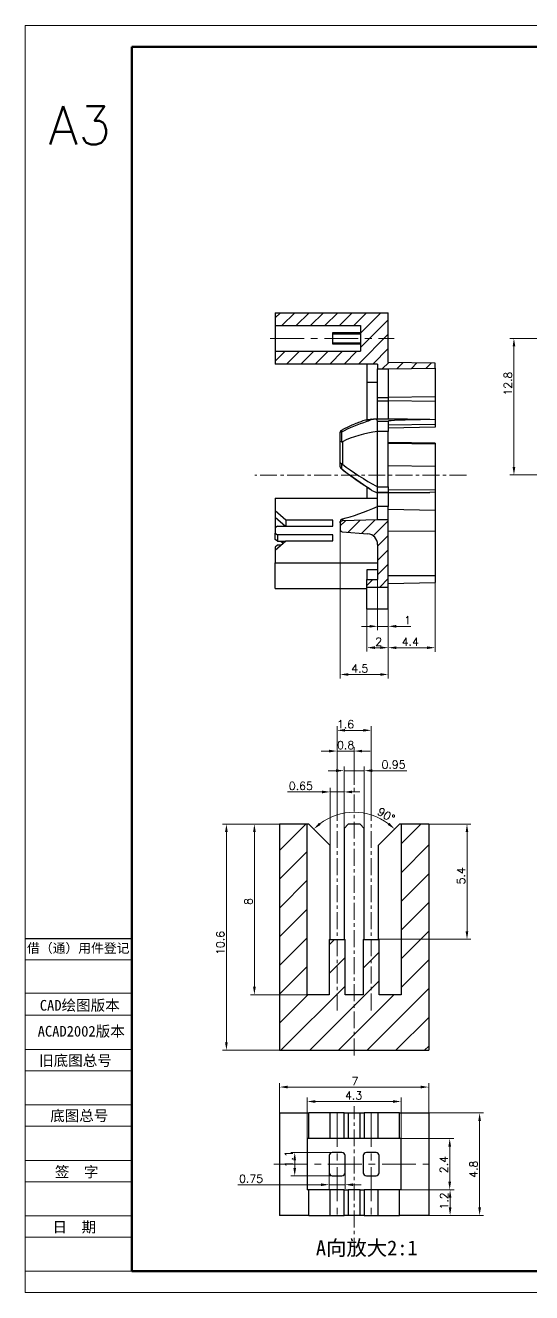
# Model space of a CAD drawing. Header units: millimetres. Extents: x 2517 to 77584, y 486 to 45347.
# Drawn here: x 3675.5 to 3723, y 1056 to 1174.8 of the extents above; entities that cross this region are included whole.
import ezdxf

# ---------------------------------------------------------------- set-up
doc = ezdxf.new("R2010")
doc.units = ezdxf.units.MM
doc.linetypes.add('CENTER', pattern=[50.8, 31.75, -6.35, 6.35, -6.35])
for name, color, linetype, lineweight in [('中心线', 1, 'CENTER', 9), ('填充', 3, 'Continuous', 9), ('实线', 7, 'Continuous', 25), ('尺寸标注', 2, 'Continuous', 9), ('引导线', 6, 'Continuous', 9), ('文本', 3, 'Continuous', 15), ('粗实线', 9, 'Continuous', 50)]:
    doc.layers.add(name, color=color, linetype=linetype, lineweight=lineweight)
doc.styles.add('st', font='txt.shx')
doc.styles.get("Standard").update_dxf_attribs({"font": 'simfang.ttf'})
doc.dimstyles.new('2st0.3', dxfattribs={"dimscale": 0.3, "dimtxt": 2.5, "dimasz": 2.5, "dimexe": 1.25, "dimexo": 0, "dimtad": 1, "dimtoh": 1, "dimdec": 3, "dimlfac": 0.5, "dimdsep": 46, "dimtxsty": 'st', "dimcen": 0, "dimclrd": 256, "dimclre": 256, "dimclrt": 256, "dimadec": 4, "dimazin": 2, "dimtfac": 1, "dimtdec": 3, "dimtmove": 0, "dimatfit": 1, "dimfxl": 1, "dimlwd": -1, "dimlwe": -1, "dimarcsym": 0})
doc.dimstyles.new('st0.3', dxfattribs={"dimscale": 0.3, "dimtxt": 2.5, "dimasz": 2.5, "dimexe": 1.25, "dimexo": 0, "dimtad": 1, "dimtoh": 1, "dimdec": 3, "dimdsep": 46, "dimtxsty": 'st', "dimcen": 0, "dimclrd": 256, "dimclre": 256, "dimclrt": 256, "dimadec": 4, "dimazin": 2, "dimtfac": 1, "dimtdec": 3, "dimtmove": 0, "dimatfit": 1, "dimfxl": 1, "dimlwd": -1, "dimlwe": -1, "dimarcsym": 0})
pattern_1 = [(45, (41.2096, -132.8589), (-0.6735192, 0.6735192), [])]

# ---------------------------------------------------------------- blocks, each defined once
blk = doc.blocks.new('*D90')
at = {"layer": 'Defpoints', "color": 0, "ltscale": 0.1, "transparency": 16777216}
for p in [(3707.52, 1120.03), (3709.52, 1120.03), (3709.52, 1116.42)]:
    blk.add_point(p, dxfattribs=at)
at = {"layer": '尺寸标注', "ltscale": 0.1, "transparency": 16777216}
for p, q in [((3707.52, 1120.03), (3707.52, 1116.05)), ((3709.52, 1120.03), (3709.52, 1116.05)), ((3708.27, 1116.42), (3708.77, 1116.42))]:
    blk.add_line(p, q, dxfattribs=at)
for points in [[(3708.27, 1116.55), (3708.27, 1116.3), (3707.52, 1116.42)], [(3708.77, 1116.55), (3708.77, 1116.3), (3709.52, 1116.42)]]:
    blk.add_solid(points, dxfattribs=at)
at = {"layer": '尺寸标注', "ltscale": 0.1, "transparency": 16777216, "insert": (3708.62, 1116.98), "char_height": 0.75, "attachment_point": 5, "style": 'st'}
blk.add_mtext('2', dxfattribs=at)
blk = doc.blocks.new('*D91')
at = {"layer": 'Defpoints', "color": 0, "ltscale": 0.1, "transparency": 16777216}
for p in [(3708.52, 1122.81), (3709.52, 1120.03), (3709.52, 1118.42)]:
    blk.add_point(p, dxfattribs=at)
at = {"layer": '尺寸标注', "ltscale": 0.1, "transparency": 16777216}
for p, q in [((3708.52, 1122.81), (3708.52, 1118.05)), ((3709.52, 1120.03), (3709.52, 1118.05)), ((3707.77, 1118.42), (3707.02, 1118.42)), ((3708.52, 1118.42), (3709.52, 1118.42)), ((3710.27, 1118.42), (3711.65, 1118.42))]:
    blk.add_line(p, q, dxfattribs=at)
for points in [[(3707.77, 1118.55), (3707.77, 1118.3), (3708.52, 1118.42)], [(3710.27, 1118.55), (3710.27, 1118.3), (3709.52, 1118.42)]]:
    blk.add_solid(points, dxfattribs=at)
at = {"layer": '尺寸标注', "ltscale": 0.1, "transparency": 16777216, "insert": (3711.34, 1118.99), "char_height": 0.75, "attachment_point": 5, "style": 'st'}
blk.add_mtext('1', dxfattribs=at)
blk = doc.blocks.new('*D98')
at = {"layer": 'Defpoints', "color": 0, "ltscale": 0.1, "transparency": 16777216}
for p in [(3735.6, 1145.41), (3721.31, 1132.61), (3723.96, 1132.61)]:
    blk.add_point(p, dxfattribs=at)
at = {"layer": '尺寸标注', "ltscale": 0.1, "transparency": 16777216}
for p, q in [((3735.6, 1145.41), (3720.94, 1145.41)), ((3721.31, 1144.66), (3721.31, 1133.36)), ((3723.96, 1132.61), (3720.94, 1132.61))]:
    blk.add_line(p, q, dxfattribs=at)
for points in [[(3721.19, 1144.66), (3721.44, 1144.66), (3721.31, 1145.41)], [(3721.19, 1133.36), (3721.44, 1133.36), (3721.31, 1132.61)]]:
    blk.add_solid(points, dxfattribs=at)
at = {"layer": '尺寸标注', "ltscale": 0.1, "transparency": 16777216, "insert": (3720.75, 1141.17), "char_height": 0.75, "attachment_point": 5, "rotation": 90, "style": 'st'}
blk.add_mtext('12.8', dxfattribs=at)
blk = doc.blocks.new('*D99')
at = {"layer": 'Defpoints', "color": 0, "ltscale": 0.1, "transparency": 16777216}
for p in [(3713.32, 1072.8), (3718.09, 1072.8), (3713.32, 1063.2)]:
    blk.add_point(p, dxfattribs=at)
at = {"layer": '尺寸标注', "ltscale": 0.1, "transparency": 16777216}
for p, q in [((3713.32, 1072.8), (3718.47, 1072.8)), ((3718.09, 1063.95), (3718.09, 1072.05)), ((3713.32, 1063.2), (3718.47, 1063.2))]:
    blk.add_line(p, q, dxfattribs=at)
for points in [[(3717.97, 1072.05), (3718.22, 1072.05), (3718.09, 1072.8)], [(3717.97, 1063.95), (3718.22, 1063.95), (3718.09, 1063.2)]]:
    blk.add_solid(points, dxfattribs=at)
at = {"layer": '尺寸标注', "ltscale": 0.1, "transparency": 16777216, "insert": (3717.53, 1067.52), "char_height": 0.75, "attachment_point": 5, "rotation": 90, "style": 'st'}
blk.add_mtext('4.8', dxfattribs=at)
blk = doc.blocks.new('*D100')
at = {"layer": 'Defpoints', "color": 0, "ltscale": 0.1, "transparency": 16777216}
for p in [(3694.34, 1099.88), (3699.32, 1099.88), (3699.32, 1078.68)]:
    blk.add_point(p, dxfattribs=at)
at = {"layer": '尺寸标注', "ltscale": 0.1, "transparency": 16777216}
for p, q in [((3699.32, 1099.88), (3693.96, 1099.88)), ((3694.34, 1079.43), (3694.34, 1099.13)), ((3699.32, 1078.68), (3693.96, 1078.68))]:
    blk.add_line(p, q, dxfattribs=at)
for points in [[(3694.21, 1099.13), (3694.46, 1099.13), (3694.34, 1099.88)], [(3694.21, 1079.43), (3694.46, 1079.43), (3694.34, 1078.68)]]:
    blk.add_solid(points, dxfattribs=at)
at = {"layer": '尺寸标注', "ltscale": 0.1, "transparency": 16777216, "insert": (3693.77, 1088.74), "char_height": 0.75, "attachment_point": 5, "rotation": 90, "style": 'st'}
blk.add_mtext('10.6', dxfattribs=at)
blk = doc.blocks.new('*D101')
at = {"layer": 'Defpoints', "color": 0, "ltscale": 0.1, "transparency": 16777216}
for p in [(3710.72, 1070.4), (3715.29, 1070.4), (3710.72, 1065.6)]:
    blk.add_point(p, dxfattribs=at)
at = {"layer": '尺寸标注', "ltscale": 0.1, "transparency": 16777216}
for p, q in [((3710.72, 1070.4), (3715.66, 1070.4)), ((3715.29, 1066.35), (3715.29, 1069.65)), ((3710.72, 1065.6), (3715.66, 1065.6))]:
    blk.add_line(p, q, dxfattribs=at)
for points in [[(3715.16, 1069.65), (3715.41, 1069.65), (3715.29, 1070.4)], [(3715.16, 1066.35), (3715.41, 1066.35), (3715.29, 1065.6)]]:
    blk.add_solid(points, dxfattribs=at)
at = {"layer": '尺寸标注', "ltscale": 0.1, "transparency": 16777216, "insert": (3714.73, 1067.96), "char_height": 0.75, "attachment_point": 5, "rotation": 90, "style": 'st'}
blk.add_mtext('2.4', dxfattribs=at)
blk = doc.blocks.new('*D102')
at = {"layer": 'Defpoints', "color": 0, "ltscale": 0.1, "transparency": 16777216}
for p in [(3696.96, 1099.88), (3699.32, 1099.88), (3701.92, 1083.88)]:
    blk.add_point(p, dxfattribs=at)
at = {"layer": '尺寸标注', "ltscale": 0.1, "transparency": 16777216}
for p, q in [((3699.32, 1099.88), (3696.59, 1099.88)), ((3696.96, 1084.63), (3696.96, 1099.13)), ((3701.92, 1083.88), (3696.59, 1083.88))]:
    blk.add_line(p, q, dxfattribs=at)
for points in [[(3696.84, 1099.13), (3697.09, 1099.13), (3696.96, 1099.88)], [(3696.84, 1084.63), (3697.09, 1084.63), (3696.96, 1083.88)]]:
    blk.add_solid(points, dxfattribs=at)
at = {"layer": '尺寸标注', "ltscale": 0.1, "transparency": 16777216, "insert": (3696.4, 1092.62), "char_height": 0.75, "attachment_point": 5, "rotation": 90, "style": 'st'}
blk.add_mtext('8', dxfattribs=at)
blk = doc.blocks.new('*D103')
at = {"layer": 'Defpoints', "color": 0, "ltscale": 0.1, "transparency": 16777216}
for p in [(3707.92, 1108.67), (3704.72, 1100.48), (3707.92, 1100.48)]:
    blk.add_point(p, dxfattribs=at)
at = {"layer": '尺寸标注', "ltscale": 0.1, "transparency": 16777216}
for p, q in [((3704.72, 1100.48), (3704.72, 1109.05)), ((3705.47, 1108.67), (3707.17, 1108.67)), ((3707.92, 1100.48), (3707.92, 1109.05))]:
    blk.add_line(p, q, dxfattribs=at)
for points in [[(3705.47, 1108.8), (3705.47, 1108.55), (3704.72, 1108.67)], [(3707.17, 1108.8), (3707.17, 1108.55), (3707.92, 1108.67)]]:
    blk.add_solid(points, dxfattribs=at)
at = {"layer": '尺寸标注', "ltscale": 0.1, "transparency": 16777216, "insert": (3705.51, 1109.24), "char_height": 0.75, "attachment_point": 5, "style": 'st'}
blk.add_mtext('1.6', dxfattribs=at)
blk = doc.blocks.new('*D104')
at = {"layer": 'Defpoints', "color": 0, "ltscale": 0.1, "transparency": 16777216}
for p in [(3710.72, 1073.88), (3701.92, 1070.4), (3710.72, 1070.4)]:
    blk.add_point(p, dxfattribs=at)
at = {"layer": '尺寸标注', "ltscale": 0.1, "transparency": 16777216}
for p, q in [((3701.92, 1070.4), (3701.92, 1074.25)), ((3710.72, 1070.4), (3710.72, 1074.25)), ((3702.67, 1073.88), (3709.97, 1073.88))]:
    blk.add_line(p, q, dxfattribs=at)
for points in [[(3702.67, 1074), (3702.67, 1073.75), (3701.92, 1073.88)], [(3709.97, 1074), (3709.97, 1073.75), (3710.72, 1073.88)]]:
    blk.add_solid(points, dxfattribs=at)
at = {"layer": '尺寸标注', "ltscale": 0.1, "transparency": 16777216, "insert": (3706.27, 1074.44), "char_height": 0.75, "attachment_point": 5, "style": 'st'}
blk.add_mtext('4.3', dxfattribs=at)
blk = doc.blocks.new('*D105')
at = {"layer": 'Defpoints', "color": 0, "ltscale": 0.1, "transparency": 16777216}
for p in [(3710.72, 1065.6), (3715.32, 1065.6), (3713.32, 1063.2)]:
    blk.add_point(p, dxfattribs=at)
at = {"layer": '尺寸标注', "ltscale": 0.1, "transparency": 16777216}
for p, q in [((3710.72, 1065.6), (3715.7, 1065.6)), ((3715.32, 1063.95), (3715.32, 1064.85)), ((3713.32, 1063.2), (3715.7, 1063.2))]:
    blk.add_line(p, q, dxfattribs=at)
for points in [[(3715.2, 1064.85), (3715.45, 1064.85), (3715.32, 1065.6)], [(3715.2, 1063.95), (3715.45, 1063.95), (3715.32, 1063.2)]]:
    blk.add_solid(points, dxfattribs=at)
at = {"layer": '尺寸标注', "ltscale": 0.1, "transparency": 16777216, "insert": (3714.76, 1064.56), "char_height": 0.75, "attachment_point": 5, "rotation": 90, "style": 'st'}
blk.add_mtext('1.2', dxfattribs=at)
blk = doc.blocks.new('*D106')
at = {"layer": 'Defpoints', "color": 0, "ltscale": 0.1, "transparency": 16777216}
for p in [(3704.27, 1069.1), (3700.75, 1066.9), (3704.27, 1066.9)]:
    blk.add_point(p, dxfattribs=at)
at = {"layer": '尺寸标注', "ltscale": 0.1, "transparency": 16777216}
for p, q in [((3704.27, 1069.1), (3700.37, 1069.1)), ((3700.75, 1068.35), (3700.75, 1067.65)), ((3704.27, 1066.9), (3700.37, 1066.9))]:
    blk.add_line(p, q, dxfattribs=at)
for points in [[(3700.62, 1068.35), (3700.87, 1068.35), (3700.75, 1069.1)], [(3700.62, 1067.65), (3700.87, 1067.65), (3700.75, 1066.9)]]:
    blk.add_solid(points, dxfattribs=at)
at = {"layer": '尺寸标注', "ltscale": 0.1, "transparency": 16777216, "insert": (3700.19, 1068.5), "char_height": 0.75, "attachment_point": 5, "rotation": 90, "style": 'st'}
blk.add_mtext('1.1', dxfattribs=at)
blk = doc.blocks.new('*D107')
at = {"layer": 'Defpoints', "color": 0, "ltscale": 0.1, "transparency": 16777216}
for p in [(3703.97, 1067.2), (3705.47, 1067.2), (3705.47, 1066.08)]:
    blk.add_point(p, dxfattribs=at)
at = {"layer": '尺寸标注', "ltscale": 0.1, "transparency": 16777216}
for p, q in [((3703.97, 1067.2), (3703.97, 1065.7)), ((3705.47, 1067.2), (3705.47, 1065.7)), ((3703.22, 1066.08), (3695.4, 1066.08)), ((3705.47, 1066.08), (3703.97, 1066.08)), ((3706.22, 1066.08), (3706.97, 1066.08))]:
    blk.add_line(p, q, dxfattribs=at)
for points in [[(3703.22, 1066.2), (3703.22, 1065.95), (3703.97, 1066.08)], [(3706.22, 1066.2), (3706.22, 1065.95), (3705.47, 1066.08)]]:
    blk.add_solid(points, dxfattribs=at)
at = {"layer": '尺寸标注', "ltscale": 0.1, "transparency": 16777216, "insert": (3696.65, 1066.64), "char_height": 0.75, "attachment_point": 5, "style": 'st'}
blk.add_mtext('0.75', dxfattribs=at)
blk = doc.blocks.new('*D108')
at = {"layer": 'Defpoints', "color": 0, "ltscale": 0.1, "transparency": 16777216}
for p in [(3713.32, 1075.23), (3699.32, 1072.8), (3713.32, 1072.8)]:
    blk.add_point(p, dxfattribs=at)
at = {"layer": '尺寸标注', "ltscale": 0.1, "transparency": 16777216}
for p, q in [((3699.32, 1072.8), (3699.32, 1075.61)), ((3700.07, 1075.23), (3712.57, 1075.23)), ((3713.32, 1072.8), (3713.32, 1075.61))]:
    blk.add_line(p, q, dxfattribs=at)
for points in [[(3700.07, 1075.36), (3700.07, 1075.11), (3699.32, 1075.23)], [(3712.57, 1075.36), (3712.57, 1075.11), (3713.32, 1075.23)]]:
    blk.add_solid(points, dxfattribs=at)
at = {"layer": '尺寸标注', "ltscale": 0.1, "transparency": 16777216, "insert": (3706.4, 1075.79), "char_height": 0.75, "attachment_point": 5, "style": 'st'}
blk.add_mtext('7', dxfattribs=at)
blk = doc.blocks.new('*D111')
at = {"layer": 'Defpoints', "color": 0, "ltscale": 0.1, "transparency": 16777216}
for p in [(3713.92, 1122.52), (3709.52, 1120.03), (3709.52, 1116.42)]:
    blk.add_point(p, dxfattribs=at)
at = {"layer": '尺寸标注', "ltscale": 0.1, "transparency": 16777216}
for p, q in [((3713.92, 1122.52), (3713.92, 1116.04)), ((3709.52, 1120.03), (3709.52, 1116.04)), ((3713.17, 1116.42), (3710.27, 1116.42))]:
    blk.add_line(p, q, dxfattribs=at)
for points in [[(3710.27, 1116.54), (3710.27, 1116.29), (3709.52, 1116.42)], [(3713.17, 1116.54), (3713.17, 1116.29), (3713.92, 1116.42)]]:
    blk.add_solid(points, dxfattribs=at)
at = {"layer": '尺寸标注', "ltscale": 0.1, "transparency": 16777216, "insert": (3711.59, 1116.98), "char_height": 0.75, "attachment_point": 5, "style": 'st'}
blk.add_mtext('4.4', dxfattribs=at)
blk = doc.blocks.new('*D112')
at = {"layer": 'Defpoints', "color": 0, "ltscale": 0.1, "transparency": 16777216}
for p in [(3705.02, 1127.49), (3709.52, 1120.03), (3709.52, 1113.91)]:
    blk.add_point(p, dxfattribs=at)
at = {"layer": '尺寸标注', "ltscale": 0.1, "transparency": 16777216}
for p, q in [((3705.02, 1127.49), (3705.02, 1113.53)), ((3709.52, 1120.03), (3709.52, 1113.53)), ((3705.77, 1113.91), (3708.77, 1113.91))]:
    blk.add_line(p, q, dxfattribs=at)
for points in [[(3705.77, 1114.03), (3705.77, 1113.78), (3705.02, 1113.91)], [(3708.77, 1114.03), (3708.77, 1113.78), (3709.52, 1113.91)]]:
    blk.add_solid(points, dxfattribs=at)
at = {"layer": '尺寸标注', "ltscale": 0.1, "transparency": 16777216, "insert": (3706.85, 1114.47), "char_height": 0.75, "attachment_point": 5, "style": 'st'}
blk.add_mtext('4.5', dxfattribs=at)
blk = doc.blocks.new('*D113')
at = {"layer": 'Defpoints', "color": 0, "ltscale": 0.1, "transparency": 16777216}
for p in [(3706.32, 1106.73), (3706.32, 1103.56), (3704.72, 1100.48)]:
    blk.add_point(p, dxfattribs=at)
at = {"layer": '尺寸标注', "ltscale": 0.1, "transparency": 16777216}
for p, q in [((3703.97, 1106.73), (3703.22, 1106.73)), ((3704.72, 1100.48), (3704.72, 1107.1)), ((3704.72, 1106.73), (3706.32, 1106.73)), ((3706.32, 1103.56), (3706.32, 1107.1)), ((3707.07, 1106.73), (3707.82, 1106.73))]:
    blk.add_line(p, q, dxfattribs=at)
for points in [[(3703.97, 1106.85), (3703.97, 1106.6), (3704.72, 1106.73)], [(3707.07, 1106.85), (3707.07, 1106.6), (3706.32, 1106.73)]]:
    blk.add_solid(points, dxfattribs=at)
at = {"layer": '尺寸标注', "ltscale": 0.1, "transparency": 16777216, "insert": (3705.52, 1107.29), "char_height": 0.75, "attachment_point": 5, "style": 'st'}
blk.add_mtext('0.8', dxfattribs=at)
blk = doc.blocks.new('*D114')
at = {"layer": 'Defpoints', "color": 0, "ltscale": 0.1, "transparency": 16777216}
for p in [(3707.27, 1104.89), (3705.37, 1099.48), (3707.27, 1099.48)]:
    blk.add_point(p, dxfattribs=at)
at = {"layer": '尺寸标注', "ltscale": 0.1, "transparency": 16777216}
for p, q in [((3704.62, 1104.89), (3703.87, 1104.89)), ((3705.37, 1099.48), (3705.37, 1105.27)), ((3705.37, 1104.89), (3707.27, 1104.89)), ((3707.27, 1099.48), (3707.27, 1105.27)), ((3708.02, 1104.89), (3711.27, 1104.89))]:
    blk.add_line(p, q, dxfattribs=at)
for points in [[(3704.62, 1105.02), (3704.62, 1104.77), (3705.37, 1104.89)], [(3708.02, 1105.02), (3708.02, 1104.77), (3707.27, 1104.89)]]:
    blk.add_solid(points, dxfattribs=at)
at = {"layer": '尺寸标注', "ltscale": 0.1, "transparency": 16777216, "insert": (3710.02, 1105.46), "char_height": 0.75, "attachment_point": 5, "style": 'st'}
blk.add_mtext('0.95', dxfattribs=at)
blk = doc.blocks.new('*D115')
at = {"layer": 'Defpoints', "color": 0, "ltscale": 0.1, "transparency": 16777216}
for p in [(3705.37, 1102.9), (3704.07, 1097.88), (3705.37, 1097.88)]:
    blk.add_point(p, dxfattribs=at)
at = {"layer": '尺寸标注', "ltscale": 0.1, "transparency": 16777216}
for p, q in [((3703.32, 1102.9), (3700.07, 1102.9)), ((3704.07, 1097.88), (3704.07, 1103.27)), ((3705.37, 1102.9), (3704.07, 1102.9)), ((3705.37, 1097.88), (3705.37, 1103.27)), ((3706.12, 1102.9), (3706.87, 1102.9))]:
    blk.add_line(p, q, dxfattribs=at)
for points in [[(3703.32, 1103.02), (3703.32, 1102.77), (3704.07, 1102.9)], [(3706.12, 1103.02), (3706.12, 1102.77), (3705.37, 1102.9)]]:
    blk.add_solid(points, dxfattribs=at)
at = {"layer": '尺寸标注', "ltscale": 0.1, "transparency": 16777216, "insert": (3701.32, 1103.46), "char_height": 0.75, "attachment_point": 5, "style": 'st'}
blk.add_mtext('0.65', dxfattribs=at)
blk = doc.blocks.new('*D116')
at = {"layer": 'Defpoints', "color": 0, "ltscale": 0.1, "transparency": 16777216}
for p in [(3713.32, 1099.88), (3716.91, 1099.88), (3708.67, 1089.08)]:
    blk.add_point(p, dxfattribs=at)
at = {"layer": '尺寸标注', "ltscale": 0.1, "transparency": 16777216}
for p, q in [((3713.32, 1099.88), (3717.28, 1099.88)), ((3716.91, 1089.83), (3716.91, 1099.13)), ((3708.67, 1089.08), (3717.28, 1089.08))]:
    blk.add_line(p, q, dxfattribs=at)
for points in [[(3716.78, 1099.13), (3717.03, 1099.13), (3716.91, 1099.88)], [(3716.78, 1089.83), (3717.03, 1089.83), (3716.91, 1089.08)]]:
    blk.add_solid(points, dxfattribs=at)
at = {"layer": '尺寸标注', "ltscale": 0.1, "transparency": 16777216, "insert": (3716.35, 1095.03), "char_height": 0.75, "attachment_point": 5, "rotation": 90, "style": 'st'}
blk.add_mtext('5.4', dxfattribs=at)
blk = doc.blocks.new('*D120')
at = {"layer": 'Defpoints', "color": 0, "ltscale": 0.1, "transparency": 16777216}
for p in [(3704.94, 1100.81), (3702.07, 1099.88), (3710.57, 1099.88), (3704.07, 1097.88), (3708.57, 1097.88)]:
    blk.add_point(p, dxfattribs=at)
at = {"layer": '尺寸标注', "ltscale": 0.1, "transparency": 16777216}
blk.add_arc((3706.32, 1095.63), 5.36, 53.0196, 126.9804, dxfattribs=at)
for points in [[(3703.18, 1099.81), (3703.02, 1100), (3702.53, 1099.42)], [(3709.63, 1100), (3709.47, 1099.81), (3710.12, 1099.42)]]:
    blk.add_solid(points, dxfattribs=at)
at = {"layer": '尺寸标注', "ltscale": 0.1, "transparency": 16777216, "insert": (3709.32, 1100.74), "char_height": 0.75, "attachment_point": 5, "rotation": 329.6209, "style": 'st'}
blk.add_mtext('90°', dxfattribs=at)

msp = doc.modelspace()

# ---------------------------------------------------------------- hatches: boundary and pattern name
at = {"layer": '填充'}
h = msp.add_hatch(dxfattribs=at)
h.set_pattern_fill('ANSI31', color=256, scale=0.3, style=0)
h.set_pattern_definition(pattern_1)
h.paths.add_polyline_path([(3708.5226, 1142.5562), (3709.5226, 1142.5562), (3713.8226, 1142.6312), (3713.8226, 1143.0811), (3709.5226, 1143.1562), (3709.5226, 1147.8062), (3698.9226, 1147.8062), (3698.9226, 1146.6062), (3706.9226, 1146.6062), (3706.9226, 1144.2062), (3698.9226, 1144.2062), (3698.9226, 1143.0062), (3708.5226, 1143.0062)], flags=0)
h = msp.add_hatch(dxfattribs=at)
h.set_pattern_fill('ANSI31', color=256, scale=0.3, style=0)
h.set_pattern_definition(pattern_1)
edge = h.paths.add_edge_path(flags=0)
edge.add_line((3707.5226, 1122.1062), (3709.5226, 1122.1062))
edge.add_line((3709.5226, 1122.1062), (3709.5226, 1128.4062))
edge.add_line((3709.5226, 1128.4062), (3708.5226, 1128.4062))
edge.add_line((3708.5226, 1128.4062), (3705.2169, 1128.3117))
edge.add_arc((3705.2226, 1128.1118), 0.2, 91.636577, 180)
edge.add_line((3705.0226, 1128.1118), (3705.0226, 1127.4897))
edge.add_arc((3705.2226, 1127.4897), 0.2, 180, 265.100908)
edge.add_line((3705.2055, 1127.2905), (3707.608, 1127.0846))
edge.add_arc((3707.5226, 1126.0882), 1, 0, 85.100908, ccw=False)
edge.add_line((3708.5226, 1126.0882), (3708.5226, 1122.8062))
edge.add_line((3708.5226, 1122.8062), (3707.5226, 1122.8062))
edge.add_line((3707.5226, 1122.8062), (3707.5226, 1122.1062))
h = msp.add_hatch(dxfattribs=at)
h.set_pattern_fill('ANSI31', color=256, scale=0.6, style=0)
h.set_pattern_definition([(45, (-3689.9986, -1515.3257), (-1.3470384, 1.3470384), [])])
h.paths.add_polyline_path([(3701.9243, 1099.8752), (3699.3243, 1099.8752), (3699.3243, 1078.6752), (3713.3243, 1078.6752), (3713.3243, 1099.8752), (3710.7243, 1099.8752), (3710.7243, 1083.8752), (3708.6743, 1083.8752), (3708.6743, 1089.0752), (3707.1743, 1089.0752), (3707.1743, 1083.8752), (3705.4743, 1083.8752), (3705.4743, 1089.0752), (3703.9743, 1089.0752), (3703.9743, 1083.8752), (3701.9243, 1083.8752)], flags=0)

# ---------------------------------------------------------------- linework, layer by layer
at = {"color": 7, "linetype": 'Continuous', "lineweight": 25}
for p, q in [((3698.9226, 1147.8062), (3698.9226, 1146.6062)), ((3698.9226, 1147.8062), (3709.5226, 1147.8062)), ((3709.5226, 1143.1562), (3709.5226, 1147.8062)), ((3698.9226, 1146.6062), (3706.9226, 1146.6062)), ((3698.9226, 1146.6062), (3698.9226, 1144.2062)), ((3706.9226, 1146.6062), (3706.9226, 1144.2062)), ((3704.3226, 1145.9562), (3706.9226, 1145.9562)), ((3704.3226, 1145.8062), (3704.3226, 1145.9562)), ((3706.9226, 1145.8062), (3704.3226, 1145.8062)), ((3704.3226, 1145.0062), (3704.3226, 1145.8062)), ((3698.9226, 1144.2062), (3698.9226, 1143.0062)), ((3698.9226, 1144.2062), (3706.9226, 1144.2062)), ((3704.3226, 1145.0062), (3706.9226, 1145.0062)), ((3704.3226, 1144.8562), (3704.3226, 1145.0062)), ((3706.9226, 1144.8562), (3704.3226, 1144.8562)), ((3708.5226, 1143.0062), (3698.9226, 1143.0062)), ((3707.5226, 1143.0062), (3707.5226, 1141.3097)), ((3708.5226, 1143.0062), (3708.5226, 1142.5562)), ((3713.9226, 1143.0811), (3709.5226, 1143.1562)), ((3713.9226, 1142.6312), (3713.9226, 1143.0811)), ((3708.5226, 1142.5562), (3709.5226, 1142.5562)), ((3708.5226, 1139.8827), (3708.5226, 1142.5562)), ((3709.5226, 1142.5562), (3713.9226, 1142.6312)), ((3709.5226, 1142.5562), (3709.5226, 1139.8827)), ((3713.9226, 1142.6312), (3713.9226, 1139.9376)), ((3707.5226, 1141.3097), (3708.5226, 1141.3097)), ((3707.5226, 1141.3097), (3707.5226, 1137.7918)), ((3708.5226, 1139.8827), (3709.5226, 1139.8827)), ((3708.5226, 1139.5632), (3708.5226, 1139.8827)), ((3708.5226, 1139.5632), (3709.5226, 1139.5632)), ((3708.5226, 1137.8786), (3708.5226, 1139.5632)), ((3713.9226, 1139.9376), (3709.5226, 1139.8827)), ((3709.5226, 1139.8827), (3709.5226, 1139.5632)), ((3713.9226, 1139.4982), (3709.5226, 1139.5632)), ((3709.5226, 1139.5632), (3709.5226, 1137.854)), ((3713.9226, 1139.9376), (3713.9226, 1139.4982)), ((3713.9226, 1139.4982), (3713.9226, 1137.7927)), ((3707.9839, 1137.8434), (3708.14, 1137.8529)), ((3709.5853, 1137.854), (3708.1762, 1137.854)), ((3708.5203, 1137.854), (3708.5226, 1137.8786)), ((3708.5226, 1137.654), (3709.5226, 1137.654)), ((3708.5226, 1136.6728), (3708.5226, 1137.654)), ((3709.5226, 1137.654), (3709.5226, 1137.2728)), ((3713.9226, 1137.3404), (3709.5226, 1137.2728)), ((3709.5226, 1137.2728), (3709.5226, 1136.6728)), ((3713.9226, 1137.0892), (3709.5226, 1137.012)), ((3713.9226, 1137.7927), (3713.4137, 1137.8026)), ((3713.9226, 1137.7927), (3713.9226, 1137.3404)), ((3713.9226, 1137.3404), (3713.9226, 1137.0892)), ((3705.0226, 1135.7759), (3705.0226, 1136.6094)), ((3705.1226, 1136.6094), (3705.0226, 1136.6094)), ((3705.0226, 1133.7806), (3705.0226, 1135.7759)), ((3705.1226, 1136.6094), (3705.1226, 1135.7036)), ((3709.5226, 1136.6728), (3708.5226, 1136.6728)), ((3708.5226, 1131.4822), (3708.5226, 1136.6728)), ((3709.5226, 1131.4822), (3709.5226, 1136.6728)), ((3705.2169, 1135.7189), (3705.2169, 1133.612)), ((3713.9226, 1135.5787), (3709.5226, 1135.6538)), ((3713.9226, 1135.495), (3709.5226, 1135.56)), ((3713.9226, 1135.5787), (3713.9226, 1135.495)), ((3713.9226, 1135.495), (3713.9226, 1133.4085)), ((3705.0226, 1133.3639), (3705.0226, 1133.7806)), ((3705.1226, 1133.6668), (3705.1226, 1133.2139)), ((3713.9226, 1133.4085), (3709.5226, 1133.4613)), ((3713.9226, 1133.4085), (3713.9226, 1131.2134)), ((3707.5226, 1131.4932), (3707.5226, 1130.4372)), ((3707.9839, 1131.1662), (3708.14, 1131.0834)), ((3708.5226, 1131.4822), (3709.5226, 1131.4822)), ((3708.5226, 1130.9916), (3708.5226, 1131.4822)), ((3708.5226, 1130.9916), (3709.5226, 1130.9916)), ((3709.5226, 1131.4822), (3709.5226, 1131.1822)), ((3713.9226, 1131.2134), (3709.5226, 1131.1822)), ((3709.5226, 1131.1822), (3709.5226, 1130.9916)), ((3713.9226, 1130.9872), (3713.4137, 1130.9746)), ((3713.9226, 1131.2134), (3713.9226, 1130.9872)), ((3713.9226, 1130.9872), (3713.9226, 1129.2647)), ((3698.9226, 1130.4372), (3698.9226, 1129.2465)), ((3698.9226, 1130.4372), (3708.5226, 1130.4372)), ((3708.4762, 1130.9648), (3711.0577, 1130.9648)), ((3708.5226, 1129.6635), (3708.5226, 1130.9648)), ((3709.5226, 1130.9648), (3709.5226, 1129.6635)), ((3699.9226, 1128.3804), (3698.9226, 1129.2465)), ((3698.9226, 1129.2465), (3698.9226, 1128.6465)), ((3698.9226, 1128.6465), (3699.8798, 1127.8175)), ((3698.9226, 1128.6465), (3698.9226, 1127.6443)), ((3708.5226, 1128.4062), (3708.5226, 1129.6635)), ((3709.5226, 1129.6635), (3708.5226, 1129.6635)), ((3709.5226, 1128.4062), (3709.5226, 1129.6635)), ((3713.9226, 1129.2647), (3709.5226, 1129.3635)), ((3713.9226, 1129.2647), (3713.9226, 1127.3208)), ((3699.1226, 1127.8175), (3698.9226, 1127.6443)), ((3698.9226, 1127.6443), (3698.9226, 1127.168)), ((3699.1226, 1127.8175), (3704.3226, 1127.8175)), ((3704.3226, 1128.3804), (3699.9226, 1128.3804)), ((3699.9226, 1128.3804), (3699.9226, 1127.8175)), ((3704.3226, 1127.8175), (3704.3226, 1128.3804)), ((3705.0226, 1128.1118), (3705.0226, 1128.2619)), ((3705.0226, 1128.1118), (3705.0226, 1127.4897)), ((3705.2169, 1128.4876), (3705.2169, 1128.3117)), ((3708.5226, 1128.4062), (3705.2169, 1128.3117)), ((3709.5226, 1128.4062), (3708.5226, 1128.4062)), ((3709.5226, 1122.1062), (3709.5226, 1128.4062)), ((3698.9226, 1127.168), (3699.1226, 1126.9948)), ((3698.9226, 1126.568), (3698.9226, 1127.168)), ((3699.1226, 1126.3948), (3698.9226, 1126.568)), ((3698.9226, 1125.5659), (3699.9226, 1126.4319)), ((3704.3226, 1126.9948), (3699.1226, 1126.9948)), ((3699.1226, 1126.9948), (3699.1226, 1126.3948)), ((3699.1226, 1126.3948), (3699.8798, 1126.3948)), ((3699.4441, 1126.3948), (3699.6619, 1126.2062)), ((3699.9226, 1126.4319), (3704.3226, 1126.4319)), ((3704.3226, 1126.4319), (3704.3226, 1126.9948)), ((3705.2055, 1127.2905), (3707.608, 1127.0846)), ((3713.9226, 1127.3208), (3709.5226, 1127.3452)), ((3713.9226, 1127.3208), (3713.9226, 1123.1478)), ((3699.1226, 1126.0175), (3698.9226, 1125.8443)), ((3698.9226, 1125.8443), (3698.9226, 1125.5659)), ((3698.9226, 1125.5659), (3698.9226, 1124.3751)), ((3699.4441, 1126.0175), (3699.1226, 1126.0175)), ((3708.5226, 1126.0882), (3708.5226, 1122.8062)), ((3698.9226, 1121.9751), (3698.9226, 1124.3751)), ((3698.9226, 1124.3751), (3708.5226, 1124.3751)), ((3708.5226, 1123.7315), (3707.5226, 1123.7315)), ((3707.5226, 1123.7315), (3707.5226, 1122.8062)), ((3707.5226, 1122.1062), (3707.5226, 1122.8062)), ((3707.5226, 1122.8062), (3708.5226, 1122.8062)), ((3713.9226, 1123.1478), (3709.5226, 1123.1478)), ((3713.9226, 1123.1478), (3713.9226, 1122.5229)), ((3698.9226, 1121.9751), (3707.5226, 1121.9751)), ((3707.5226, 1120.0262), (3707.5226, 1122.1062)), ((3707.5226, 1122.1062), (3709.5226, 1122.1062)), ((3709.5226, 1122.4478), (3713.9226, 1122.5229)), ((3709.5226, 1120.0262), (3709.5226, 1122.1062)), ((3709.5226, 1120.0262), (3707.5226, 1120.0262)), ((3699.3243, 1099.8752), (3699.3243, 1078.6752)), ((3701.9243, 1099.8752), (3699.3243, 1099.8752)), ((3701.9243, 1083.8752), (3701.9243, 1099.8752)), ((3702.0743, 1099.8752), (3701.9243, 1099.8752)), ((3704.0743, 1097.8752), (3702.0743, 1099.8752)), ((3705.7743, 1099.8752), (3705.3743, 1099.4752)), ((3705.3743, 1099.4752), (3705.3743, 1089.0752)), ((3706.8743, 1099.8752), (3705.7743, 1099.8752)), ((3707.2743, 1099.4752), (3706.8743, 1099.8752)), ((3707.2743, 1089.0752), (3707.2743, 1099.4752)), ((3710.5743, 1099.8752), (3708.5743, 1097.8752)), ((3710.7243, 1099.8752), (3710.5743, 1099.8752)), ((3710.7243, 1099.8752), (3710.7243, 1083.8752)), ((3713.3243, 1099.8752), (3710.7243, 1099.8752)), ((3713.3243, 1099.8752), (3713.3243, 1078.6752)), ((3704.0743, 1089.0752), (3704.0743, 1097.8752)), ((3708.5743, 1097.8752), (3708.5743, 1089.0752)), ((3703.9743, 1089.0752), (3703.9743, 1083.8752)), ((3703.9743, 1089.0752), (3705.4743, 1089.0752)), ((3705.4743, 1083.8752), (3705.4743, 1089.0752)), ((3707.1743, 1089.0752), (3707.1743, 1083.8752)), ((3707.1743, 1089.0752), (3708.6743, 1089.0752)), ((3708.6743, 1083.8752), (3708.6743, 1089.0752)), ((3703.9743, 1083.8752), (3701.9243, 1083.8752)), ((3707.1743, 1083.8752), (3705.4743, 1083.8752)), ((3710.7243, 1083.8752), (3708.6743, 1083.8752)), ((3699.3243, 1078.6752), (3713.3243, 1078.6752)), ((3699.3243, 1072.8025), (3699.3243, 1063.2025)), ((3699.3243, 1072.8025), (3702.0743, 1072.8025)), ((3702.0743, 1070.4025), (3702.0743, 1072.8025)), ((3704.0743, 1072.8025), (3702.0743, 1072.8025)), ((3704.0743, 1070.4025), (3704.0743, 1072.8025)), ((3705.3743, 1072.8025), (3704.0743, 1072.8025)), ((3705.3743, 1070.4025), (3705.3743, 1072.8025)), ((3705.3743, 1072.8025), (3705.7743, 1072.8025)), ((3705.7743, 1072.8025), (3705.7743, 1070.4025)), ((3705.7743, 1072.8025), (3706.8743, 1072.8025)), ((3706.8743, 1070.4025), (3706.8743, 1072.8025)), ((3706.8743, 1072.8025), (3707.2743, 1072.8025)), ((3707.2743, 1072.8025), (3707.2743, 1070.4025)), ((3708.5743, 1072.8025), (3707.2743, 1072.8025)), ((3708.5743, 1070.4025), (3708.5743, 1072.8025)), ((3710.5743, 1072.8025), (3708.5743, 1072.8025)), ((3710.5743, 1070.4025), (3710.5743, 1072.8025)), ((3710.5743, 1072.8025), (3713.3243, 1072.8025)), ((3713.3243, 1072.8025), (3713.3243, 1063.2025)), ((3701.9243, 1070.4025), (3701.9243, 1065.6025)), ((3702.0743, 1070.4025), (3701.9243, 1070.4025)), ((3704.0743, 1070.4025), (3702.0743, 1070.4025)), ((3705.3743, 1070.4025), (3704.0743, 1070.4025)), ((3705.7743, 1070.4025), (3705.3743, 1070.4025)), ((3706.8743, 1070.4025), (3705.7743, 1070.4025)), ((3707.2743, 1070.4025), (3706.8743, 1070.4025)), ((3708.5743, 1070.4025), (3707.2743, 1070.4025)), ((3710.5743, 1070.4025), (3708.5743, 1070.4025)), ((3710.7243, 1070.4025), (3710.5743, 1070.4025)), ((3710.7243, 1065.6025), (3710.7243, 1070.4025)), ((3703.9743, 1068.8025), (3703.9743, 1067.2025)), ((3705.1743, 1069.1025), (3704.2743, 1069.1025)), ((3705.4743, 1067.2025), (3705.4743, 1068.8025)), ((3707.1743, 1068.8025), (3707.1743, 1067.2025)), ((3708.3743, 1069.1025), (3707.4743, 1069.1025)), ((3708.6743, 1067.2025), (3708.6743, 1068.8025)), ((3704.2743, 1066.9025), (3705.1743, 1066.9025)), ((3707.4743, 1066.9025), (3708.3743, 1066.9025)), ((3702.0743, 1065.6025), (3701.9243, 1065.6025)), ((3702.0743, 1063.2025), (3702.0743, 1065.6025)), ((3704.0743, 1065.6025), (3702.0743, 1065.6025)), ((3704.0743, 1063.2025), (3704.0743, 1065.6025)), ((3705.3743, 1065.6025), (3704.0743, 1065.6025)), ((3705.3743, 1063.2025), (3705.3743, 1065.6025)), ((3705.3743, 1065.6025), (3705.7743, 1065.6025)), ((3705.7743, 1065.6025), (3705.7743, 1063.2025)), ((3706.8743, 1065.6025), (3705.7743, 1065.6025)), ((3706.8743, 1063.2025), (3706.8743, 1065.6025)), ((3706.8743, 1065.6025), (3707.2743, 1065.6025)), ((3707.2743, 1065.6025), (3707.2743, 1063.2025)), ((3708.5743, 1065.6025), (3707.2743, 1065.6025)), ((3708.5743, 1063.2025), (3708.5743, 1065.6025)), ((3710.5743, 1065.6025), (3708.5743, 1065.6025)), ((3710.5743, 1063.2025), (3710.5743, 1065.6025)), ((3710.7243, 1065.6025), (3710.5743, 1065.6025)), ((3702.0743, 1063.2025), (3699.3243, 1063.2025)), ((3702.0743, 1063.2025), (3704.0743, 1063.2025)), ((3704.0743, 1063.2025), (3705.3743, 1063.2025)), ((3705.7743, 1063.2025), (3705.3743, 1063.2025)), ((3706.8743, 1063.2025), (3705.7743, 1063.2025)), ((3707.2743, 1063.2025), (3706.8743, 1063.2025)), ((3707.2743, 1063.2025), (3708.5743, 1063.2025)), ((3708.5743, 1063.2025), (3710.5743, 1063.2025)), ((3713.3243, 1063.2025), (3710.5743, 1063.2025))]:
    msp.add_line(p, q, dxfattribs=at)
at = {"color": 8, "linetype": 'Continuous', "lineweight": 25, "flags": 128}
for points in [[(3705.1236, 1136.7832), (3705.1224, 1136.7825), (3705.1061, 1136.7645), (3705.0977, 1136.7359), (3705.0977, 1136.6988), (3705.1062, 1136.6557), (3705.1226, 1136.6094)], [(3705.1226, 1133.2139), (3705.1062, 1133.2057), (3705.0991, 1133.2065)]]:
    msp.add_lwpolyline(points, dxfattribs=at)
at = {"color": 7, "linetype": 'Continuous', "lineweight": 25}
for centre, radius, start, end in [((3707.7009, 1137.6823), 0.1882, 141.231309, 200.8973), ((3705.2226, 1136.6094), 0.2, 119.642753, 180), ((3705.2226, 1133.3639), 0.2, 180, 231.884637), ((3705.1932, 1133.3693), 0.1708, 181.828011, 245.552124), ((3705.2226, 1128.1118), 0.2, 91.636577, 180), ((3705.2226, 1127.4897), 0.2, 180, 265.100908), ((3707.5226, 1126.0882), 1, 0, 85.100908), ((3704.2743, 1068.8025), 0.3, 90, 180), ((3705.1743, 1068.8025), 0.3, 0, 90), ((3707.4743, 1068.8025), 0.3, 90, 180), ((3708.3743, 1068.8025), 0.3, 0, 90), ((3704.2743, 1067.2025), 0.3, 180, 270), ((3705.1743, 1067.2025), 0.3, 270, 0), ((3707.4743, 1067.2025), 0.3, 180, 270), ((3708.3743, 1067.2025), 0.3, 270, 0)]:
    msp.add_arc(centre, radius, start, end, dxfattribs=at)
at = {"color": 8, "linetype": 'Continuous', "lineweight": 25}
msp.add_arc((3707.5772, 1131.4724), 0.0641, 144.441747, 162.251236, dxfattribs=at)
at = {"color": 7, "linetype": 'Continuous', "lineweight": 25}
for centre, major_axis, ratio, start_param, end_param in [((3712.1109, 1132.6062), (9.8994, 0), 0.57095218, 2.05245084, 2.35454039), ((3708.1762, 1137.654), (0.3464, 0), 0.57735027, 0, 1.67551608), ((3721.2819, 1137.654), (-11.7593, 0), 0.01700846, -0.83779267, -0.00003463), ((3721.2862, 1137.654), (-11.7653, 0.1989), 0.00177637, -0.83772671, -0.10468843), ((3709.9848, 1132.6062), (7.2023, 0), 0.57664288, 1.77524221, 2.29429071), ((3709.9848, 1132.7844), (7.1495, -3.8256), 0.2274642, 4.11001331, 4.62906182), ((3712.1109, 1131.7213), (9.8284, -5.252), 0.22528395, 4.04845264, 4.3505422), ((3708.1762, 1131.1648), (0.3439, -0.184), 0.22773508, 4.72895116, 6.40446724), ((3721.2827, 1131.1648), (11.7602, 0.1732), 0.00850146, 3.14146942, 3.97922746), ((3709.9848, 1132.4279), (7.1495, 3.8256), 0.2274642, 3.86777587, 4.38682438)]:
    msp.add_ellipse(centre, major_axis=major_axis, ratio=ratio, start_param=start_param, end_param=end_param, dxfattribs=at)
for points, knots in [([(3707.5288, 1137.7947), (3707.4423, 1137.7682), (3707.173, 1137.6857), (3706.7322, 1137.5316), (3706.2171, 1137.3269), (3705.7322, 1137.1067), (3705.3715, 1136.9225), (3705.1732, 1136.811), (3705.1237, 1136.7832)], [0, 0, 0, 0, 0.10472496, 0.326182, 0.53877914, 0.74201348, 0.93559993, 1, 1, 1, 1]), ([(3707.5287, 1137.795), (3707.5294, 1137.7952), (3707.5325, 1137.7963), (3707.541, 1137.798), (3707.5498, 1137.7995), (3707.5541, 1137.8002)], [0, 0, 0, 0, 0.1116103, 0.55328178, 1, 1, 1, 1]), ([(3707.5541, 1137.8002), (3707.6094, 1137.809), (3707.6762, 1137.8168), (3707.819, 1137.8314), (3707.8968, 1137.8381), (3707.9839, 1137.8434)], [0, 0, 0, 0, 0.5, 0.5, 1, 1, 1, 1]), ([(3705.2169, 1133.612), (3705.2009, 1133.624), (3705.1839, 1133.6356), (3705.1665, 1133.6455), (3705.152, 1133.6539), (3705.1369, 1133.6613), (3705.1226, 1133.6668)], [0, 0, 0, 0, 0.000060502467, 0.000060502467, 0.000060502467, 0.000111368182, 0.000111368182, 0.000111368182, 0.000111368182]), ([(3705.0991, 1133.2065), (3705.174, 1133.1482), (3705.3951, 1132.9759), (3705.7757, 1132.6905), (3706.25, 1132.3477), (3706.7526, 1131.9982), (3707.1782, 1131.7124), (3707.4364, 1131.544), (3707.5161, 1131.492)], [0, 0, 0, 0, 0.09689814, 0.28596532, 0.48288955, 0.68898763, 0.90391675, 1, 1, 1, 1]), ([(3707.516, 1131.4917), (3707.5294, 1131.483), (3707.6002, 1131.4374), (3707.7017, 1131.3664), (3707.7845, 1131.3008), (3707.8145, 1131.277)], [0, 0, 0, 0, 0.1299165, 0.68397032, 1, 1, 1, 1]), ([(3707.9839, 1131.1662), (3707.9319, 1131.1957), (3707.8725, 1131.2295), (3707.8224, 1131.2736), (3707.8162, 1131.2791)], [0, 0, 0, 0, 0.87584208, 1, 1, 1, 1])]:
    msp.add_open_spline(points, degree=3, knots=knots, dxfattribs=at)
for points in [[(3707.9839, 1137.8434), (3707.8412, 1137.7406), (3707.6884, 1137.664), (3707.5251, 1137.6152)], [(3705.1226, 1135.7036), (3705.0592, 1135.7191), (3705.0226, 1135.7479), (3705.0226, 1135.7759)], [(3705.1226, 1135.7036), (3705.1545, 1135.6958), (3705.1872, 1135.7038), (3705.2169, 1135.7189)], [(3705.1226, 1133.6668), (3705.0592, 1133.6907), (3705.0226, 1133.7357), (3705.0226, 1133.7806)], [(3707.5251, 1131.5097), (3707.6884, 1131.4037), (3707.8412, 1131.289), (3707.9839, 1131.1662)], [(3705.1226, 1128.4481), (3705.0592, 1128.4087), (3705.0226, 1128.3349), (3705.0226, 1128.2619)], [(3705.1226, 1128.4481), (3705.1545, 1128.468), (3705.1872, 1128.4803), (3705.2169, 1128.4876)]]:
    msp.add_open_spline(points, degree=3, dxfattribs=at)
at = {"layer": '中心线', "ltscale": 0.1}
for p, q in [((3698.4455, 1145.4062), (3710.0898, 1145.4062)), ((3704.7243, 1072.8025), (3704.7243, 1063.2025)), ((3707.9243, 1072.8025), (3707.9243, 1063.2025)), ((3698.7826, 1068.0025), (3713.8171, 1068.0025))]:
    msp.add_line(p, q, dxfattribs=at)
at = {"layer": '中心线', "ltscale": 0.05}
for p, q in [((3716.8634, 1132.6062), (3696.9942, 1132.6062)), ((3706.3243, 1078.1983), (3706.3243, 1103.5596)), ((3704.7243, 1082.407), (3704.7243, 1100.4776)), ((3707.9243, 1082.407), (3707.9243, 1100.4776)), ((3706.3243, 1059.5209), (3706.3243, 1073.4481))]:
    msp.add_line(p, q, dxfattribs=at)
at = {"layer": '实线'}
for p, q in [((3675.473, 1089.1585), (3685.473, 1089.1585)), ((3685.473, 1057.9585), (3685.473, 1080.3585)), ((3685.473, 1080.3585), (3685.473, 1057.9585))]:
    msp.add_line(p, q, dxfattribs=at)
at = {"layer": '引导线'}
for p, q in [((3675.473, 1174.7585), (3843.473, 1174.7585)), ((3675.473, 1055.9585), (3675.473, 1174.7585)), ((3685.473, 1087.1585), (3675.473, 1087.1585)), ((3685.473, 1084.0227), (3675.473, 1084.0227)), ((3685.473, 1081.9585), (3675.473, 1081.9585)), ((3685.473, 1078.7585), (3675.473, 1078.7585)), ((3685.473, 1076.7585), (3675.473, 1076.7585)), ((3685.473, 1073.5585), (3675.473, 1073.5585)), ((3685.473, 1071.5585), (3675.473, 1071.5585)), ((3685.473, 1068.3585), (3675.473, 1068.3585)), ((3685.473, 1066.3585), (3675.473, 1066.3585)), ((3685.473, 1063.1585), (3675.473, 1063.1585)), ((3685.473, 1061.1585), (3675.473, 1061.1585)), ((3685.473, 1057.9585), (3675.473, 1057.9585)), ((3675.473, 1055.9585), (3843.473, 1055.9585))]:
    msp.add_line(p, q, dxfattribs=at)
at = {"layer": '粗实线'}
for p, q in [((3685.473, 1057.9585), (3685.473, 1172.7585)), ((3685.473, 1172.7585), (3841.473, 1172.7585)), ((3685.473, 1057.9585), (3841.473, 1057.9585))]:
    msp.add_line(p, q, dxfattribs=at)

# ---------------------------------------------------------------- texts
at = {"layer": '实线', "ltscale": 0.2, "insert": (3677.6497, 1167.1808), "char_height": 3.6, "width": 10, "attachment_point": 1, "style": 'st'}
msp.add_mtext('A3', dxfattribs=at)
at = {"layer": '实线', "insert": (3707.5029, 1060.0749), "char_height": 1.4, "width": 15.987334, "attachment_point": 5}
msp.add_mtext('A向放大2:1', dxfattribs=at)
at = {"layer": '文本', "ltscale": 0.2, "attachment_point": 5}
for s, insert, char_height, width in [('借（通）用件登记', (3680.438, 1088.2009), 0.88, 20.45144), ('CAD绘图版本', (3680.5801, 1082.8365), 1, 30.318807), ('ACAD2002版本', (3680.7172, 1080.408), 1, 23.403808), ('旧底图总号', (3680.176, 1077.6625), 1, 26.475371), ('底图总号', (3680.5333, 1072.4896), 1, 5.80464), ('签  字', (3680.2892, 1067.2253), 1, 5.80464), ('日  期', (3680.0658, 1062.0502), 1, 5.80464)]:
    msp.add_mtext(s, dxfattribs=dict(at, insert=insert, char_height=char_height, width=width))

# ---------------------------------------------------------------- dimensions: what is measured, and where the dimension line sits
at = {"layer": '尺寸标注', "ltscale": 0.1}
for base, p1, p2, dimstyle, picture, middle in [((3721.3141, 1132.6062), (3735.6002, 1145.4062), (3723.9561, 1132.6062), 'st0.3', '*D98', (3721.3141, 1141.1689)), ((3694.3358, 1099.8752), (3699.3243, 1078.6752), (3699.3243, 1099.8752), '2st0.3', '*D100', (3694.3358, 1088.7379)), ((3696.9621, 1099.8752), (3701.9243, 1083.8752), (3699.3243, 1099.8752), '2st0.3', '*D102', (3696.9621, 1092.6155)), ((3716.9093, 1099.8752), (3708.6743, 1089.0752), (3713.3243, 1099.8752), '2st0.3', '*D116', (3716.9093, 1095.0322)), ((3718.093, 1072.8025), (3713.3243, 1063.2025), (3713.3243, 1072.8025), '2st0.3', '*D99', (3718.093, 1067.5172)), ((3715.2881, 1070.4025), (3710.7243, 1065.6025), (3710.7243, 1070.4025), '2st0.3', '*D101', (3715.2881, 1067.9645)), ((3700.7491, 1066.9025), (3704.2743, 1069.1025), (3704.2743, 1066.9025), '2st0.3', '*D106', (3700.7491, 1068.5004)), ((3715.321, 1065.6025), (3713.3243, 1063.2025), (3710.7243, 1065.6025), '2st0.3', '*D105', (3715.321, 1064.5567))]:
    dim = msp.add_linear_dim(base=base, p1=p1, p2=p2, angle=90, dimstyle=dimstyle, dxfattribs=at)
    dim.commit()
    dim.dimension.update_dxf_attribs({"geometry": picture, "text_midpoint": middle, "dimtype": 160})
for base, p1, picture, middle in [((3709.5226, 1113.9086), (3705.0226, 1127.4897), '*D112', (3706.849, 1113.9086)), ((3709.5226, 1118.4243), (3708.5226, 1122.8062), '*D91', (3711.3351, 1118.4243)), ((3709.5226, 1116.4168), (3713.9226, 1122.5229), '*D111', (3711.5905, 1116.4168)), ((3709.5226, 1116.4222), (3707.5226, 1120.0262), '*D90', (3708.6247, 1116.4222))]:
    dim = msp.add_linear_dim(base=base, p1=p1, p2=(3709.5226, 1120.0262), dimstyle='st0.3', override={"dimtol": 0, "dimlim": 0, "dimtp": 0, "dimtm": 0, "dimtfac": 1, "dimtdec": 3, "dimtolj": 0, "dimtzin": 8}, dxfattribs=at)
    dim.commit()
    dim.dimension.update_dxf_attribs({"geometry": picture, "text_midpoint": middle, "dimtype": 160})
for base, p1, p2, picture, middle in [((3707.9243, 1108.6731), (3704.7243, 1100.4776), (3707.9243, 1100.4776), '*D103', (3705.5103, 1108.6731)), ((3706.3243, 1106.729), (3704.7243, 1100.4776), (3706.3243, 1103.5596), '*D113', (3705.5243, 1106.729)), ((3707.2743, 1104.8933), (3705.3743, 1099.4752), (3707.2743, 1099.4752), '*D114', (3710.0243, 1104.8933)), ((3705.3743, 1102.899), (3704.0743, 1097.8752), (3705.3743, 1097.8752), '*D115', (3701.3243, 1102.899)), ((3713.3243, 1075.2303), (3699.3243, 1072.8025), (3713.3243, 1072.8025), '*D108', (3706.4018, 1075.2303)), ((3705.4743, 1066.0773), (3703.9743, 1067.2025), (3705.4743, 1067.2025), '*D107', (3696.6544, 1066.0773))]:
    dim = msp.add_linear_dim(base=base, p1=p1, p2=p2, dimstyle='2st0.3', dxfattribs=at)
    dim.commit()
    dim.dimension.update_dxf_attribs({"geometry": picture, "text_midpoint": middle, "dimtype": 160})
dim = msp.add_angular_dim_2l(base=(3704.9363, 1100.8052), line1=((3710.5743, 1099.8752), (3708.5743, 1097.8752)), line2=((3704.0743, 1097.8752), (3702.0743, 1099.8752)), dimstyle='st0.3', dxfattribs=at)
dim.commit()
dim.dimension.update_dxf_attribs({"geometry": '*D120', "text_midpoint": (3709.0363, 1100.2516), "dimtype": 162})
dim = msp.add_linear_dim(base=(3710.7243, 1073.878), p1=(3701.9243, 1070.4025), p2=(3710.7243, 1070.4025), text='4.3', dimstyle='2st0.3', dxfattribs=at)
dim.commit()
dim.dimension.update_dxf_attribs({"geometry": '*D104', "text_midpoint": (3706.2653, 1073.878), "dimtype": 160})

doc.saveas('drawing.dxf')
